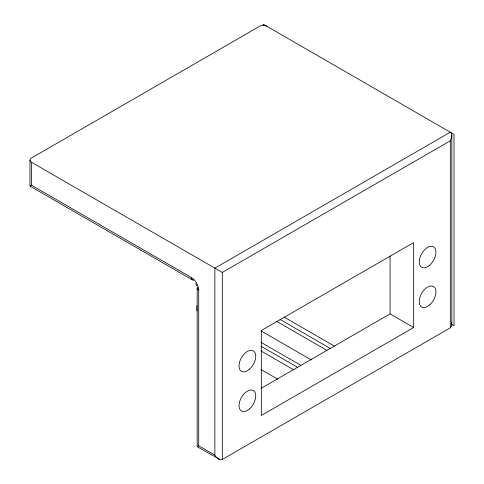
<?xml version="1.0" encoding="UTF-8"?>
<svg xmlns="http://www.w3.org/2000/svg" width="484" height="484" viewBox="0 0 484 484"><rect width="100%" height="100%" fill="white"/><g stroke="black" fill="none" stroke-linecap="round" stroke-linejoin="round"><path stroke-width="0.73" d="M29.972 160.125L29.978 186.11L192.372 279.879M197.176 288.198L197.182 446.714L220.456 459.764L222.307 459.449L450.35 327.795L451.729 325.647L451.53 322.126M451.832 324.958L451.832 135.072L451.348 133.312L450.314 132.211L214.878 268.136L214.878 455.16L216.56 457.434L218.587 459.08M450.314 327.813L450.314 140.796L451.548 137.825L451.832 135.072M30.044 186.074L31.508 185.227L31.508 162.273A5.257 3.031 0 0 1 31.508 157.984L259.515 26.348A5.257 3.031 0 0 1 266.944 26.348M31.508 162.273L222.307 272.431L450.314 140.796M261.064 388.38L390.074 313.898L413.669 327.523L413.669 242.569L261.324 330.524L261.324 415.472L413.669 327.523M197.254 446.671L198.718 445.831L198.718 290.339A5.257 3.031 0 0 1 197.611 286.994M219.077 459.334L218.647 459.116M451.475 324.195L454.028 325.671L454.028 134.358L263.229 24.2L263.229 25.67M284.144 317.099L334.335 346.078M280.054 319.458L330.251 348.438M276.709 321.388L326.906 350.368M31.508 185.227L191.283 277.471A5.257 3.031 -60 0 0 193.975 280.042M261.233 331.026L311.303 359.933M261.13 342.424L300.897 365.384M261.045 346.235L297.551 367.314M260.87 350.858L293.467 369.673M260.955 369.48L277.858 379.238M198.718 445.831L214.878 455.16M195.79 283.497L196.819 285.881M390.074 256.012L390.074 313.898M222.307 272.431L222.307 459.449M196.855 305.61L196.855 311.024M191.283 277.495A10.448 6.032 60 0 1 198.694 290.327M249.556 369.165A11.822 6.824 -60 0 0 253.301 350.852A11.822 6.824 -60 0 0 239.314 363.254A11.822 6.824 -60 0 0 249.556 369.165M249.556 408.853A11.822 6.824 -60 0 0 253.301 390.54A11.822 6.824 -60 0 0 239.314 402.942A11.822 6.824 -60 0 0 249.556 408.853M429.768 265.123A11.822 6.824 -60 0 0 433.513 246.81A11.822 6.824 -60 0 0 419.525 259.212A11.822 6.824 -60 0 0 429.768 265.123M429.768 304.811A11.822 6.824 -60 0 0 433.513 286.498A11.822 6.824 -60 0 0 419.525 298.9A11.822 6.824 -60 0 0 429.768 304.811"/></g></svg>
